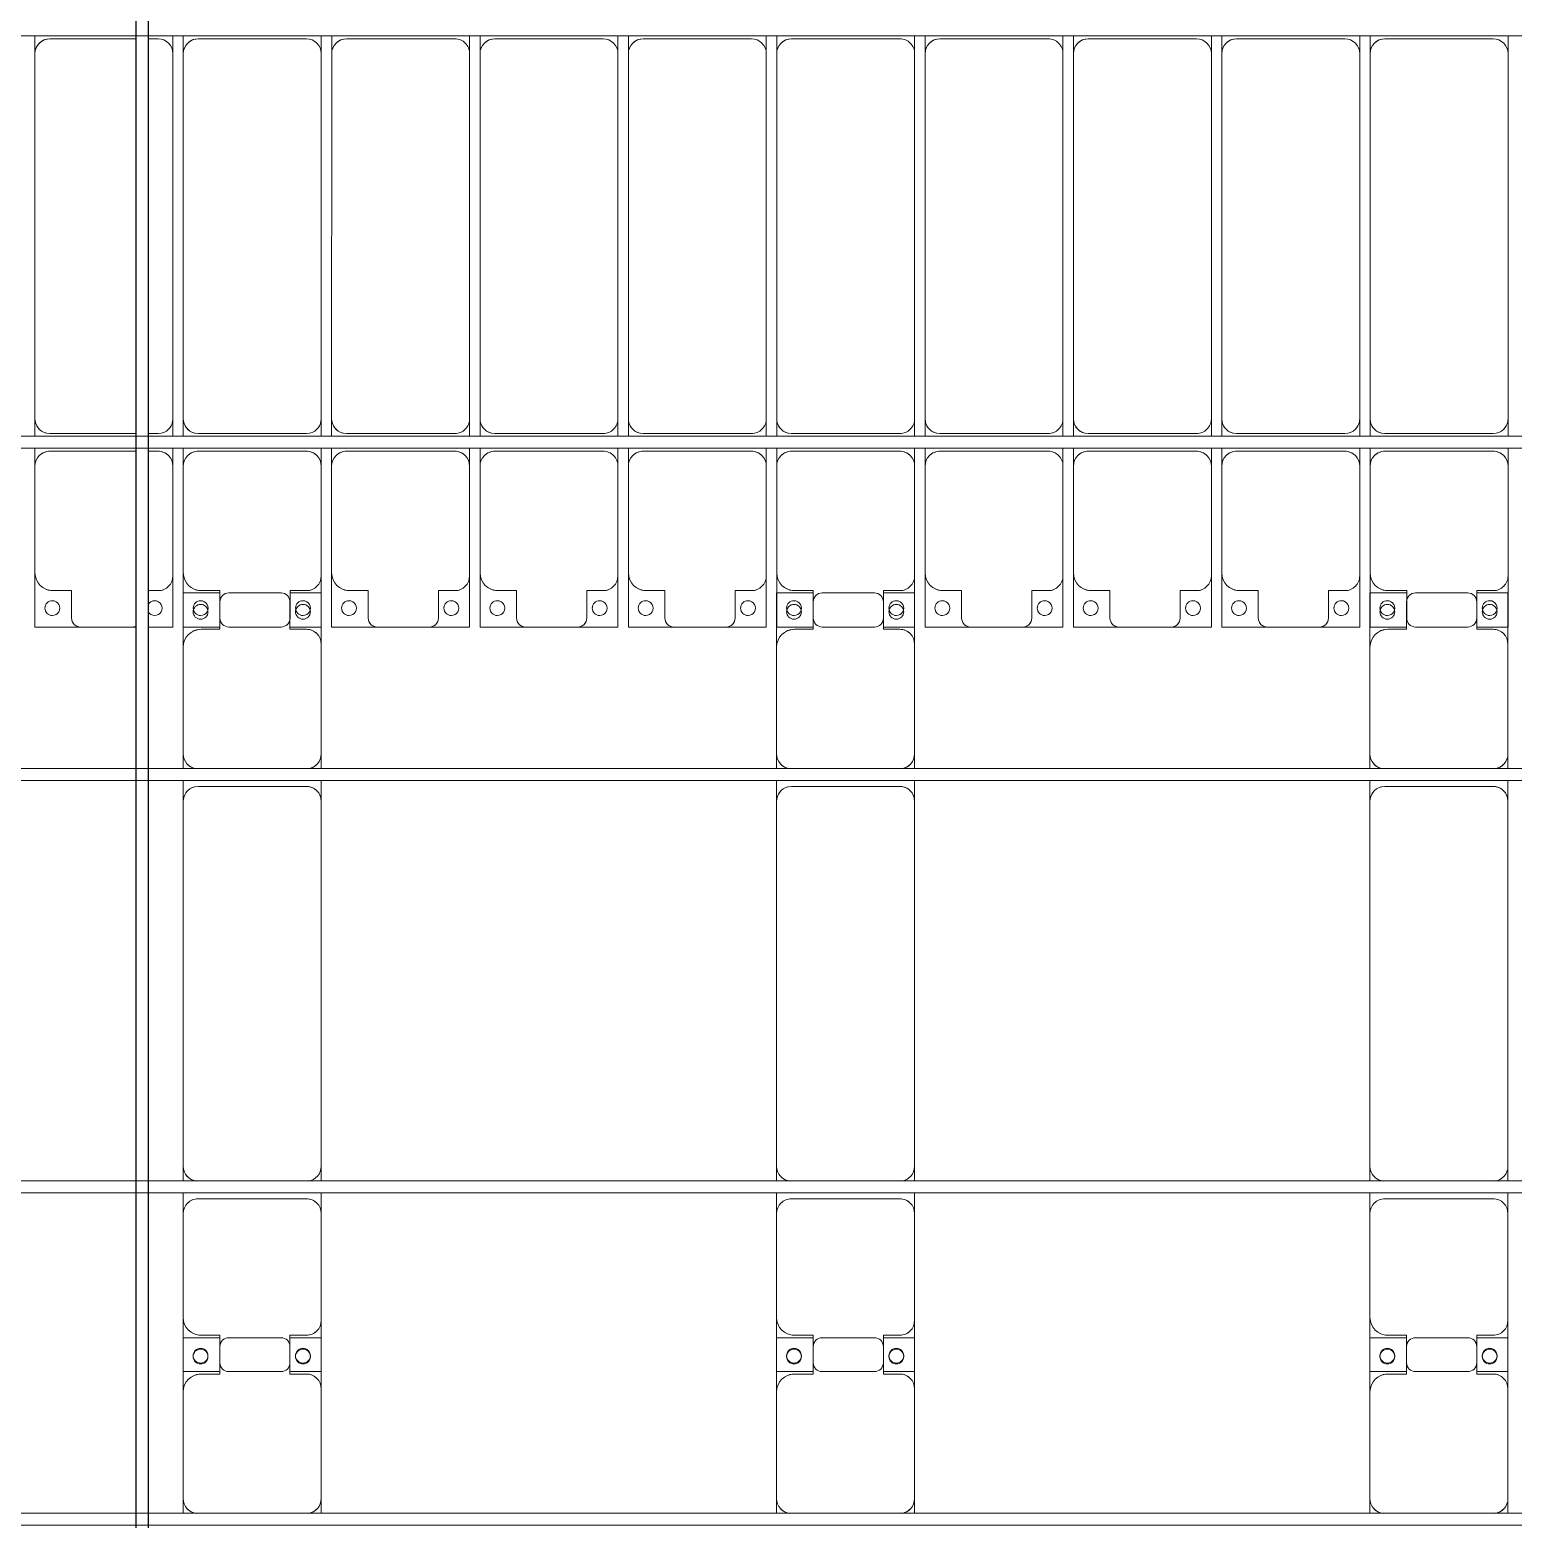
# Model space of a CAD drawing. Header units: millimetres. Extents: x -147246 to 112336, y -213734 to -86506.
# Drawn here: x -104865 to -99865, y -135865 to -130845 of the extents above; entities that cross this region are included whole.
import ezdxf

# ---------------------------------------------------------------- set-up
doc = ezdxf.new("R2010")
doc.units = ezdxf.units.MM
doc.layers.add('A-GENM', color=13, linetype='Continuous', lineweight=9)
doc.layers.add('S-BEAM', color=12, linetype='Continuous', lineweight=9)

# ---------------------------------------------------------------- blocks, each defined once
blk = doc.blocks.new('Dải phao đi lại kèm đỡ invester - DẢI PHAO ĐI LẠI-14853-BỐ TRÍ KHUNG KẾT CẤU BÈ PIN 05')
at = {"layer": 'A-GENM', "color": 7}
for p, q in [((35258.4, 620.3), (35258.4, 680.8)), ((35598.9, 670.3), (35308.4, 670.3)), ((35673.4, 670.3), (35639.8, 670.3)), ((35723.4, 680.8), (35723.4, 620.3)), ((35758.4, 620.3), (35758.4, 680.8)), ((36173.4, 670.3), (35808.4, 670.3)), ((36223.4, 680.8), (36223.4, 620.3)), ((36258.4, 620.3), (36258.4, 680.8)), ((36673.4, 670.3), (36308.4, 670.3)), ((36723.4, 680.8), (36723.4, 620.3)), ((36758.4, 620.3), (36758.4, 680.8)), ((37173.4, 670.3), (36808.4, 670.3)), ((37223.4, 680.8), (37223.4, 620.3)), ((37258.4, 620.3), (37258.4, 680.8)), ((37673.4, 670.3), (37308.4, 670.3)), ((37723.4, 680.8), (37723.4, 620.3)), ((37758.4, 620.3), (37758.4, 680.8)), ((38173.4, 670.3), (37808.4, 670.3)), ((38223.4, 680.8), (38223.4, 620.3)), ((38258.4, 620.3), (38258.4, 680.8)), ((38673.4, 670.3), (38308.4, 670.3)), ((38723.4, 680.8), (38723.4, 620.3)), ((38758.4, 620.3), (38758.4, 680.8)), ((39173.4, 670.3), (38808.4, 670.3)), ((39223.4, 680.8), (39223.4, 620.3)), ((39258.4, 620.3), (39258.4, 680.8)), ((39673.4, 670.3), (39308.4, 670.3)), ((39723.4, 680.8), (39723.4, 620.3)), ((39758.4, 620.3), (39758.4, 680.8)), ((40173.4, 670.3), (39808.4, 670.3)), ((40223.4, 680.8), (40223.4, 620.3)), ((35258.4, 620.3), (35258.4, -610.3)), ((35723.4, -610.3), (35723.4, 620.3)), ((35758.4, 620.3), (35758.4, -610.3)), ((36223.4, -610.3), (36223.4, 620.3)), ((36258.4, 620.3), (36258.4, -610.3)), ((36723.4, -610.3), (36723.4, 620.3)), ((36758.4, 620.3), (36758.4, -610.3)), ((37223.4, -610.3), (37223.4, 620.3)), ((37258.4, 620.3), (37258.4, -610.3)), ((37723.4, -610.3), (37723.4, 620.3)), ((37758.4, 620.3), (37758.4, -610.3)), ((38223.4, -610.3), (38223.4, 620.3)), ((38258.4, 620.3), (38258.4, -610.3)), ((38723.4, -610.3), (38723.4, 620.3)), ((38758.4, 620.3), (38758.4, -610.3)), ((39223.4, -610.3), (39223.4, 620.3)), ((39258.4, 620.3), (39258.4, -610.3)), ((39723.4, -610.3), (39723.4, 620.3)), ((39758.4, 620.3), (39758.4, -610.3)), ((40223.4, -610.3), (40223.4, 620.3)), ((35258.4, -669.2), (35258.4, -610.3)), ((35723.4, -610.3), (35723.4, -669.2)), ((35758.4, -669.2), (35758.4, -610.3)), ((36223.4, -610.3), (36223.4, -669.2)), ((36258.4, -669.2), (36258.4, -610.3)), ((36723.4, -610.3), (36723.4, -669.2)), ((36758.4, -669.2), (36758.4, -610.3)), ((37223.4, -610.3), (37223.4, -669.2)), ((37258.4, -669.2), (37258.4, -610.3)), ((37723.4, -610.3), (37723.4, -669.2)), ((37758.4, -669.2), (37758.4, -610.3)), ((38223.4, -610.3), (38223.4, -669.2)), ((38258.4, -669.2), (38258.4, -610.3)), ((38723.4, -610.3), (38723.4, -669.2)), ((38758.4, -669.2), (38758.4, -610.3)), ((39223.4, -610.3), (39223.4, -669.2)), ((39258.4, -669.2), (39258.4, -610.3)), ((39723.4, -610.3), (39723.4, -669.2)), ((39758.4, -669.2), (39758.4, -610.3)), ((40223.4, -610.3), (40223.4, -669.2)), ((35308.4, -660.3), (35598.9, -660.3)), ((35639.8, -660.3), (35673.4, -660.3)), ((35808.4, -660.3), (36173.4, -660.3)), ((36308.4, -660.3), (36673.4, -660.3)), ((36808.4, -660.3), (37173.4, -660.3)), ((37308.4, -660.3), (37673.4, -660.3)), ((37808.4, -660.3), (38173.4, -660.3)), ((38308.4, -660.3), (38673.4, -660.3)), ((38808.4, -660.3), (39173.4, -660.3)), ((39308.4, -660.3), (39673.4, -660.3)), ((39808.4, -660.3), (40173.4, -660.3)), ((35258.4, -769.7), (35258.4, -709.2)), ((35598.9, -719.7), (35308.4, -719.7)), ((35673.4, -719.7), (35639.8, -719.7)), ((35723.4, -709.2), (35723.4, -769.7)), ((35758.4, -769.7), (35758.4, -709.2)), ((36173.4, -719.7), (35808.4, -719.7)), ((36223.4, -709.2), (36223.4, -769.7)), ((36258.4, -769.7), (36258.4, -709.2)), ((36673.4, -719.7), (36308.4, -719.7)), ((36723.4, -709.2), (36723.4, -769.7)), ((36758.4, -769.7), (36758.4, -709.2)), ((37173.4, -719.7), (36808.4, -719.7)), ((37223.4, -709.2), (37223.4, -769.7)), ((37258.4, -769.7), (37258.4, -709.2)), ((37673.4, -719.7), (37308.4, -719.7)), ((37723.4, -709.2), (37723.4, -769.7)), ((37758.4, -769.7), (37758.4, -709.2)), ((38173.4, -719.7), (37808.4, -719.7)), ((38223.4, -709.2), (38223.4, -769.7)), ((38258.4, -769.7), (38258.4, -709.2)), ((38673.4, -719.7), (38308.4, -719.7)), ((38723.4, -709.2), (38723.4, -769.7)), ((38758.4, -769.7), (38758.4, -709.2)), ((39173.4, -719.7), (38808.4, -719.7)), ((39223.4, -709.2), (39223.4, -769.7)), ((39258.4, -769.7), (39258.4, -709.2)), ((39673.4, -719.7), (39308.4, -719.7)), ((39723.4, -709.2), (39723.4, -769.7)), ((39758.4, -769.7), (39758.4, -709.2)), ((40173.4, -719.7), (39808.4, -719.7)), ((40223.4, -709.2), (40223.4, -769.7)), ((35258.4, -769.7), (35258.4, -1129.7)), ((35723.4, -1139.7), (35723.4, -769.7)), ((35758.4, -769.7), (35758.4, -1129.7)), ((36223.4, -1139.7), (36223.4, -769.7)), ((36258.4, -769.7), (36258.4, -1129.7)), ((36723.4, -1139.7), (36723.4, -769.7)), ((36758.4, -769.7), (36758.4, -1129.7)), ((37223.4, -1139.7), (37223.4, -769.7)), ((37258.4, -769.7), (37258.4, -1129.7)), ((37723.4, -1139.7), (37723.4, -769.7)), ((37758.4, -769.7), (37758.4, -1129.7)), ((38223.4, -1139.7), (38223.4, -769.7)), ((38258.4, -769.7), (38258.4, -1129.7)), ((38723.4, -1139.7), (38723.4, -769.7)), ((38758.4, -769.7), (38758.4, -1129.7)), ((39223.4, -1139.7), (39223.4, -769.7)), ((39258.4, -769.7), (39258.4, -1129.7)), ((39723.4, -1139.7), (39723.4, -769.7)), ((39758.4, -769.7), (39758.4, -1129.7)), ((40223.4, -1139.7), (40223.4, -769.7)), ((35258.4, -1312.2), (35258.4, -1129.7)), ((35723.4, -1139.7), (35723.4, -1312.2)), ((35758.4, -1312.2), (35758.4, -1129.7)), ((36223.4, -1139.7), (36223.4, -1312.2)), ((36258.4, -1312.2), (36258.4, -1129.7)), ((36723.4, -1139.7), (36723.4, -1312.2)), ((36758.4, -1312.2), (36758.4, -1129.7)), ((37223.4, -1139.7), (37223.4, -1312.2)), ((37258.4, -1312.2), (37258.4, -1129.7)), ((37723.4, -1139.7), (37723.4, -1312.2)), ((37758.4, -1312.2), (37758.4, -1129.7)), ((38223.4, -1139.7), (38223.4, -1312.2)), ((38258.4, -1312.2), (38258.4, -1129.7)), ((38723.4, -1139.7), (38723.4, -1312.2)), ((38758.4, -1312.2), (38758.4, -1129.7)), ((39223.4, -1139.7), (39223.4, -1312.2)), ((39258.4, -1312.2), (39258.4, -1129.7)), ((39723.4, -1139.7), (39723.4, -1312.2)), ((39758.4, -1312.2), (39758.4, -1129.7)), ((40223.4, -1139.7), (40223.4, -1312.2)), ((35318.4, -1189.7), (35381.8, -1189.7)), ((35381.8, -1189.7), (35381.8, -1282.2)), ((35639.8, -1189.7), (35673.4, -1189.7)), ((35818.4, -1189.7), (35881.8, -1189.7)), ((35881.8, -1189.7), (35881.8, -1282.2)), ((36118.2, -1282.2), (36118.2, -1189.7)), ((36118.2, -1189.7), (36173.4, -1189.7)), ((36318.4, -1189.7), (36381.8, -1189.7)), ((36381.8, -1189.7), (36381.8, -1282.2)), ((36618.2, -1282.2), (36618.2, -1189.7)), ((36618.2, -1189.7), (36673.4, -1189.7)), ((36818.4, -1189.7), (36881.8, -1189.7)), ((36881.8, -1189.7), (36881.8, -1282.2)), ((37118.2, -1282.2), (37118.2, -1189.7)), ((37118.2, -1189.7), (37173.4, -1189.7)), ((37318.4, -1189.7), (37381.8, -1189.7)), ((37381.8, -1189.7), (37381.8, -1282.2)), ((37618.2, -1282.2), (37618.2, -1189.7)), ((37618.2, -1189.7), (37673.4, -1189.7)), ((37818.4, -1189.7), (37881.8, -1189.7)), ((37881.8, -1189.7), (37881.8, -1282.2)), ((38118.2, -1282.2), (38118.2, -1189.7)), ((38118.2, -1189.7), (38173.4, -1189.7)), ((38318.4, -1189.7), (38381.8, -1189.7)), ((38381.8, -1189.7), (38381.8, -1282.2)), ((38618.2, -1282.2), (38618.2, -1189.7)), ((38618.2, -1189.7), (38673.4, -1189.7)), ((38818.4, -1189.7), (38881.8, -1189.7)), ((38881.8, -1189.7), (38881.8, -1282.2)), ((39118.2, -1282.2), (39118.2, -1189.7)), ((39118.2, -1189.7), (39173.4, -1189.7)), ((39318.4, -1189.7), (39381.8, -1189.7)), ((39381.8, -1189.7), (39381.8, -1282.2)), ((39618.2, -1282.2), (39618.2, -1189.7)), ((39618.2, -1189.7), (39673.4, -1189.7)), ((39818.4, -1189.7), (39881.8, -1189.7)), ((39881.8, -1189.7), (39881.8, -1282.2)), ((40118.2, -1282.2), (40118.2, -1189.7)), ((40118.2, -1189.7), (40173.4, -1189.7)), ((35411.8, -1312.2), (35258.4, -1312.2)), ((35411.8, -1312.2), (35588.2, -1312.2)), ((35598.9, -1312.2), (35588.2, -1312.2)), ((35723.4, -1312.2), (35639.8, -1312.2)), ((35881.6, -1312.2), (35758.4, -1312.2)), ((35911.8, -1312.2), (36088.2, -1312.2)), ((36223.4, -1312.2), (36118, -1312.2)), ((36411.8, -1312.2), (36258.4, -1312.2)), ((36411.8, -1312.2), (36588.2, -1312.2)), ((36723.4, -1312.2), (36588.2, -1312.2)), ((36911.8, -1312.2), (36758.4, -1312.2)), ((36911.8, -1312.2), (37088.2, -1312.2)), ((37223.4, -1312.2), (37088.2, -1312.2)), ((37411.8, -1312.2), (37258.4, -1312.2)), ((37411.8, -1312.2), (37588.2, -1312.2)), ((37723.4, -1312.2), (37588.2, -1312.2)), ((37881.6, -1312.2), (37758.4, -1312.2)), ((37911.8, -1312.2), (38088.2, -1312.2)), ((38223.4, -1312.2), (38118, -1312.2)), ((38411.8, -1312.2), (38258.4, -1312.2)), ((38411.8, -1312.2), (38588.2, -1312.2)), ((38723.4, -1312.2), (38588.2, -1312.2)), ((38911.8, -1312.2), (38758.4, -1312.2)), ((38911.8, -1312.2), (39088.2, -1312.2)), ((39223.4, -1312.2), (39088.2, -1312.2)), ((39411.8, -1312.2), (39258.4, -1312.2)), ((39411.8, -1312.2), (39588.2, -1312.2)), ((39723.4, -1312.2), (39588.2, -1312.2)), ((39881.6, -1312.2), (39758.4, -1312.2)), ((39911.8, -1312.2), (40088.2, -1312.2)), ((40223.4, -1312.2), (40118, -1312.2))]:
    blk.add_line(p, q, dxfattribs=at)
for centre, radius, start, end in [((35308.4, 620.3), 50, 90, 180), ((35308.4, 620.3), 50, 90, 165), ((35673.4, 620.3), 50, 0, 90), ((35673.4, 620.3), 50, 0, 90), ((35808.4, 620.3), 50, 90, 180), ((35808.4, 620.3), 50, 90, 165), ((36173.4, 620.3), 50, 0, 90), ((36173.4, 620.3), 50, 0, 90), ((36308.4, 620.3), 50, 90, 180), ((36308.4, 620.3), 50, 90, 165), ((36673.4, 620.3), 50, 360, 90), ((36673.4, 620.3), 50, 360, 90), ((36808.4, 620.3), 50, 90, 180), ((36808.4, 620.3), 50, 90, 165), ((37173.4, 620.3), 50, 0, 90), ((37173.4, 620.3), 50, 0, 90), ((37308.4, 620.3), 50, 90, 180), ((37308.4, 620.3), 50, 90, 165), ((37673.4, 620.3), 50, 0, 90), ((37673.4, 620.3), 50, 0, 90), ((37808.4, 620.3), 50, 90, 180), ((37808.4, 620.3), 50, 90, 165), ((38173.4, 620.3), 50, 360, 90), ((38173.4, 620.3), 50, 360, 90), ((38308.4, 620.3), 50, 90, 180), ((38308.4, 620.3), 50, 90, 165), ((38673.4, 620.3), 50, 360, 90), ((38673.4, 620.3), 50, 360, 90), ((38808.4, 620.3), 50, 90, 180), ((38808.4, 620.3), 50, 90, 165), ((39173.4, 620.3), 50, 0, 90), ((39173.4, 620.3), 50, 0, 90), ((39308.4, 620.3), 50, 90, 180), ((39308.4, 620.3), 50, 90, 165), ((39673.4, 620.3), 50, 0, 90), ((39673.4, 620.3), 50, 0, 90), ((39808.4, 620.3), 50, 90, 180), ((39808.4, 620.3), 50, 90, 165), ((40173.4, 620.3), 50, 0, 90), ((40173.4, 620.3), 50, 0, 90), ((35308.4, -610.3), 50, 180, 270), ((35308.4, -610.3), 50, 180, 255), ((35673.4, -610.3), 50, 270, 360), ((35673.4, -610.3), 50, 315, 0), ((35808.4, -610.3), 50, 180, 270), ((35808.4, -610.3), 50, 180, 255), ((36173.4, -610.3), 50, 270, 360), ((36173.4, -610.3), 50, 315, 0), ((36308.4, -610.3), 50, 180, 270), ((36308.4, -610.3), 50, 180, 255), ((36673.4, -610.3), 50, 270, 0), ((36673.4, -610.3), 50, 315, 0), ((36808.4, -610.3), 50, 180, 270), ((36808.4, -610.3), 50, 180, 255), ((37173.4, -610.3), 50, 270, 0), ((37173.4, -610.3), 50, 315, 0), ((37308.4, -610.3), 50, 180, 270), ((37308.4, -610.3), 50, 180, 255), ((37673.4, -610.3), 50, 270, 0), ((37673.4, -610.3), 50, 315, 0), ((37808.4, -610.3), 50, 180, 270), ((37808.4, -610.3), 50, 180, 255), ((38173.4, -610.3), 50, 270, 0), ((38173.4, -610.3), 50, 315, 0), ((38308.4, -610.3), 50, 180, 270), ((38308.4, -610.3), 50, 180, 255), ((38673.4, -610.3), 50, 270, 0), ((38673.4, -610.3), 50, 315, 0), ((38808.4, -610.3), 50, 180, 270), ((38808.4, -610.3), 50, 180, 220.8997), ((38808.4, -610.3), 50, 225, 255), ((39173.4, -610.3), 50, 270, 0), ((39173.4, -610.3), 50, 315, 0), ((39308.4, -610.3), 50, 180, 270), ((39308.4, -610.3), 50, 180, 255), ((39673.4, -610.3), 50, 270, 360), ((39673.4, -610.3), 50, 315, 0), ((39808.4, -610.3), 50, 180, 270), ((39808.4, -610.3), 50, 180, 255), ((40173.4, -610.3), 50, 270, 360), ((40173.4, -610.3), 50, 315, 0), ((35308.4, -769.7), 50, 90, 180), ((35308.4, -769.7), 50, 90, 135), ((35673.4, -769.7), 50, 0, 90), ((35673.4, -769.7), 50, 45, 90), ((35808.4, -769.7), 50, 90, 180), ((35808.4, -769.7), 50, 90, 135), ((36173.4, -769.7), 50, 0, 90), ((36173.4, -769.7), 50, 45, 90), ((36308.4, -769.7), 50, 90, 180), ((36308.4, -769.7), 50, 90, 135), ((36673.4, -769.7), 50, 0, 90), ((36673.4, -769.7), 50, 45, 90), ((36808.4, -769.7), 50, 90, 180), ((36808.4, -769.7), 50, 90, 135), ((37173.4, -769.7), 50, 360, 90), ((37173.4, -769.7), 50, 45, 90), ((37308.4, -769.7), 50, 90, 180), ((37308.4, -769.7), 50, 90, 135), ((37673.4, -769.7), 50, 0, 90), ((37673.4, -769.7), 50, 45, 90), ((37808.4, -769.7), 50, 90, 180), ((37808.4, -769.7), 50, 90, 135), ((38173.4, -769.7), 50, 0, 90), ((38173.4, -769.7), 50, 45, 90), ((38308.4, -769.7), 50, 90, 180), ((38308.4, -769.7), 50, 90, 135), ((38673.4, -769.7), 50, 360, 90), ((38673.4, -769.7), 50, 45, 90), ((38808.4, -769.7), 50, 90, 180), ((38808.4, -769.7), 50, 90, 135), ((39173.4, -769.7), 50, 0, 90), ((39173.4, -769.7), 50, 45, 90), ((39308.4, -769.7), 50, 90, 180), ((39308.4, -769.7), 50, 90, 135), ((39673.4, -769.7), 50, 0, 90), ((39673.4, -769.7), 50, 45, 90), ((39808.4, -769.7), 50, 90, 180), ((39808.4, -769.7), 50, 90, 135), ((40173.4, -769.7), 50, 0, 90), ((40173.4, -769.7), 50, 45, 90), ((35318.4, -1129.7), 60, 180, 270), ((35673.4, -1139.7), 50, 270, 360), ((35818.4, -1129.7), 60, 180, 270), ((36173.4, -1139.7), 50, 270, 360), ((36318.4, -1129.7), 60, 180, 270), ((36673.4, -1139.7), 50, 270, 360), ((36818.4, -1129.7), 60, 180, 270), ((37173.4, -1139.7), 50, 270, 360), ((37318.4, -1129.7), 60, 180, 270), ((37673.4, -1139.7), 50, 270, 360), ((37818.4, -1129.7), 60, 180, 270), ((38173.4, -1139.7), 50, 270, 360), ((38318.4, -1129.7), 60, 180, 270), ((38673.4, -1139.7), 50, 270, 360), ((38818.4, -1129.7), 60, 180, 270), ((39173.4, -1139.7), 50, 270, 360), ((39318.4, -1129.7), 60, 180, 270), ((39673.4, -1139.7), 50, 270, 0), ((39818.4, -1129.7), 60, 180, 270), ((40173.4, -1139.7), 50, 270, 0), ((35318.4, -1129.7), 60, 240, 270), ((35673.4, -1139.7), 50, 270, 315), ((35818.4, -1129.7), 60, 240, 270), ((36173.4, -1139.7), 50, 270, 315), ((36318.4, -1129.7), 60, 240, 270), ((36673.4, -1139.7), 50, 270, 315), ((36818.4, -1129.7), 60, 240, 270), ((37173.4, -1139.7), 50, 270, 315), ((37318.4, -1129.7), 60, 240, 270), ((37673.4, -1139.7), 50, 270, 315), ((37818.4, -1129.7), 60, 240, 270), ((38173.4, -1139.7), 50, 270, 315), ((38318.4, -1129.7), 60, 240, 270), ((38673.4, -1139.7), 50, 270, 315), ((38818.4, -1129.7), 60, 240, 270), ((39173.4, -1139.7), 50, 270, 315), ((39318.4, -1129.7), 60, 240, 270), ((39673.4, -1139.7), 50, 270, 315), ((39818.4, -1129.7), 60, 240, 270), ((40173.4, -1139.7), 50, 270, 315), ((35316.8, -1248.6), 25, 90, 270), ((35316.8, -1248.6), 25, 270, 90), ((35661.8, -1248.6), 25, 90, 150), ((35661.8, -1248.6), 25, 270, 90), ((35816.8, -1248.6), 25, 90, 270), ((35816.8, -1248.6), 25, 270, 90), ((36161.8, -1248.6), 25, 90, 270), ((36161.8, -1248.6), 25, 270, 90), ((36316.8, -1248.6), 25, 90, 270), ((36316.8, -1248.6), 25, 270, 90), ((36661.8, -1248.6), 25, 90, 270), ((36661.8, -1248.6), 25, 165, 180), ((36661.8, -1248.6), 25, 270, 90), ((36816.8, -1248.6), 25, 90, 270), ((36816.8, -1248.6), 25, 270, 90), ((37161.8, -1248.6), 25, 90, 270), ((37161.8, -1248.6), 25, 165, 180), ((37161.8, -1248.6), 25, 270, 90), ((37316.8, -1248.6), 25, 90, 270), ((37316.8, -1248.6), 25, 270, 90), ((37661.8, -1248.6), 25, 90, 270), ((37661.8, -1248.6), 25, 165, 180), ((37661.8, -1248.6), 25, 270, 90), ((37816.8, -1248.6), 25, 90, 270), ((37816.8, -1248.6), 25, 270, 90), ((38161.8, -1248.6), 25, 90, 270), ((38161.8, -1248.6), 25, 270, 90), ((38316.8, -1248.6), 25, 90, 270), ((38316.8, -1248.6), 25, 270, 90), ((38661.8, -1248.6), 25, 90, 270), ((38661.8, -1248.6), 25, 165, 180), ((38661.8, -1248.6), 25, 270, 90), ((38816.8, -1248.6), 25, 90, 270), ((38816.8, -1248.6), 25, 270, 90), ((39161.8, -1248.6), 25, 90, 270), ((39161.8, -1248.6), 25, 165, 180), ((39161.8, -1248.6), 25, 270, 90), ((39316.8, -1248.6), 25, 90, 270), ((39316.8, -1248.6), 25, 270, 90), ((39661.8, -1248.6), 25, 90, 270), ((39661.8, -1248.6), 25, 165, 180), ((39661.8, -1248.6), 25, 270, 90), ((39816.8, -1248.6), 25, 90, 270), ((39816.8, -1248.6), 25, 270, 90), ((40161.8, -1248.6), 25, 90, 270), ((40161.8, -1248.6), 25, 270, 90), ((35411.8, -1282.2), 30, 180, 270), ((35411.8, -1282.2), 30, 210, 270), ((35661.8, -1248.6), 25, 210, 270), ((35911.8, -1282.2), 30, 180, 270), ((36088.2, -1282.2), 30, 270, 0), ((36411.8, -1282.2), 30, 180, 270), ((36411.8, -1282.2), 30, 210, 270), ((36588.2, -1282.2), 30, 270, 360), ((36588.2, -1282.2), 30, 270, 330), ((36911.8, -1282.2), 30, 180, 270), ((36911.8, -1282.2), 30, 210, 270), ((37088.2, -1282.2), 30, 270, 360), ((37088.2, -1282.2), 30, 270, 330), ((37411.8, -1282.2), 30, 180, 270), ((37411.8, -1282.2), 30, 210, 270), ((37588.2, -1282.2), 30, 270, 360), ((37588.2, -1282.2), 30, 270, 330), ((37911.8, -1282.2), 30, 180, 270), ((38088.2, -1282.2), 30, 270, 360), ((38411.8, -1282.2), 30, 180, 270), ((38411.8, -1282.2), 30, 210, 270), ((38588.2, -1282.2), 30, 270, 360), ((38588.2, -1282.2), 30, 270, 330), ((38911.8, -1282.2), 30, 180, 270), ((38911.8, -1282.2), 30, 210, 270), ((39088.2, -1282.2), 30, 270, 360), ((39088.2, -1282.2), 30, 270, 330), ((39411.8, -1282.2), 30, 180, 270), ((39411.8, -1282.2), 30, 210, 270), ((39588.2, -1282.2), 30, 270, 0), ((39588.2, -1282.2), 30, 270, 330), ((39911.8, -1282.2), 30, 180, 270), ((40088.2, -1282.2), 30, 270, 0), ((35588.2, -1282.2), 30, 270, 291.0681), ((35588.2, -1282.2), 30, 270, 291.0681)]:
    blk.add_arc(centre, radius, start, end, dxfattribs=at)
blk = doc.blocks.new('Dầm C52 - Dầm C52-18775-BỐ TRÍ KHUNG KẾT CẤU BÈ PIN 05')
at = {"layer": 'S-BEAM', "color": 1}
blk.add_line((-74474.3, 20), (74474.3, 20), dxfattribs=at)
blk = doc.blocks.new('Dầm C52 - Dầm C52-18776-BỐ TRÍ KHUNG KẾT CẤU BÈ PIN 05')
at = {"layer": 'S-BEAM', "color": 1}
for p, q in [((-74474.3, 20), (74474.3, 20)), ((74474.3, -20), (-74474.3, -20))]:
    blk.add_line(p, q, dxfattribs=at)
blk = doc.blocks.new('Dầm C52 - Dầm C52-18777-BỐ TRÍ KHUNG KẾT CẤU BÈ PIN 05')
at = {"layer": 'S-BEAM', "color": 1}
for p, q in [((-74474.3, 20), (74474.3, 20)), ((74474.3, -20), (-74474.3, -20))]:
    blk.add_line(p, q, dxfattribs=at)
blk = doc.blocks.new('Dầm C52 - Hộp 40x60-38180-BỐ TRÍ KHUNG KẾT CẤU BÈ PIN 05')
at = {"layer": 'S-BEAM', "color": 3, "lineweight": 25}
for p, q in [((-38419.7, 20), (38419.7, 20)), ((38419.7, -20), (-38419.7, -20))]:
    blk.add_line(p, q, dxfattribs=at)
blk = doc.blocks.new('Dai phao do pin - DẢI PHAO ĐỠ PIN-36380-BỐ TRÍ KHUNG KẾT CẤU BÈ PIN 05')
at = {"layer": 'A-GENM', "color": 7}
for p, q in [((30840.5, 241.6), (30889.7, 241.6)), ((31249.7, 241.6), (30889.7, 241.6)), ((31249.7, 241.6), (31432.2, 241.6)), ((31317.8, 241.6), (31500.3, 241.6)), ((31317.8, 118.2), (31317.8, 241.6)), ((31432.2, 241.6), (31432.2, 118.2)), ((31850.3, 241.6), (31500.3, 241.6)), ((31850.3, 241.6), (31920.5, 241.6)), ((31960.5, 241.6), (32009.7, 241.6)), ((33240.3, 241.6), (32009.7, 241.6)), ((33240.3, 241.6), (33310.5, 241.6)), ((33350.5, 241.6), (33399.7, 241.6)), ((33759.7, 241.6), (33399.7, 241.6)), ((33759.7, 241.6), (33942.2, 241.6)), ((33942.2, 241.6), (33942.2, 118)), ((31309.7, 118.2), (31309.7, 181.6)), ((31440.3, 181.6), (31440.3, 118.2)), ((31900.3, -173.4), (31900.3, 191.6)), ((33290.3, -173.4), (33290.3, 191.6)), ((33819.7, 118.2), (33819.7, 181.6)), ((31402.2, 118.2), (31309.7, 118.2)), ((31440.3, 118.2), (31347.8, 118.2)), ((33912.2, 118.2), (33819.7, 118.2)), ((31317.8, 88.2), (31317.8, -88.2)), ((31432.2, -88.2), (31432.2, 88.2)), ((33942.2, -88.2), (33942.2, 88.2)), ((31309.7, -173.4), (31309.7, -118.2)), ((31309.7, -118.2), (31402.2, -118.2)), ((31317.8, -223.4), (31317.8, -118.2)), ((31347.8, -118.2), (31440.3, -118.2)), ((31432.2, -118.2), (31432.2, -223.4)), ((31440.3, -118.2), (31440.3, -173.4)), ((33819.7, -173.4), (33819.7, -118.2)), ((33819.7, -118.2), (33912.2, -118.2)), ((33942.2, -118.4), (33942.2, -223.4)), ((30889.7, -223.4), (30840.5, -223.4)), ((30889.7, -223.4), (31259.7, -223.4)), ((31432.2, -223.4), (31259.7, -223.4)), ((31490.3, -223.4), (31317.8, -223.4)), ((31490.3, -223.4), (31850.3, -223.4)), ((31920.5, -223.4), (31850.3, -223.4)), ((32009.7, -223.4), (31960.5, -223.4)), ((32009.7, -223.4), (33240.3, -223.4)), ((33310.5, -223.4), (33240.3, -223.4)), ((33399.7, -223.4), (33350.5, -223.4)), ((33399.7, -223.4), (33769.7, -223.4)), ((33942.2, -223.4), (33769.7, -223.4))]:
    blk.add_line(p, q, dxfattribs=at)
for centre, radius, start, end in [((30889.7, 191.6), 50, 90, 173.0595), ((30889.7, 191.6), 50, 135, 173.0595), ((31249.7, 181.6), 60, 360, 90), ((31249.7, 181.6), 60, 360, 30), ((31368.6, 183.2), 25, 360, 180), ((31371.4, 183.2), 25, 0, 180), ((31500.3, 181.6), 60, 90, 180), ((31500.3, 181.6), 60, 150, 180), ((31850.3, 191.6), 50, 0, 90), ((31850.3, 191.6), 50, 0, 45), ((32009.7, 191.6), 50, 90, 173.0595), ((32009.7, 191.6), 50, 105, 173.0595), ((33240.3, 191.6), 50, 360, 90), ((33240.3, 191.6), 50, 15, 90), ((33399.7, 191.6), 50, 90, 173.0595), ((33399.7, 191.6), 50, 135, 173.0595), ((33759.7, 181.6), 60, 360, 90), ((33759.7, 181.6), 60, 360, 30), ((33878.6, 183.2), 25, 0, 180), ((31368.6, 183.2), 25, 180, 360), ((31371.4, 183.2), 25, 180, 0), ((33878.6, 183.2), 25, 180, 0), ((31347.8, 88.2), 30, 90, 180), ((31402.2, 88.2), 30, 0, 90), ((33912.2, 88.2), 30, 360, 90), ((31347.8, -88.2), 30, 180, 270), ((31402.2, -88.2), 30, 270, 0), ((33912.2, -88.2), 30, 270, 360), ((31368.6, -161.8), 25, 360, 180), ((31371.4, -161.8), 25, 360, 180), ((33878.6, -161.8), 25, 0, 180), ((30889.7, -173.4), 50, 186.9405, 270), ((30889.7, -173.4), 50, 186.9405, 225), ((31259.7, -173.4), 50, 270, 360), ((31259.7, -173.4), 50, 315, 0), ((31368.6, -161.8), 25, 180, 360), ((31371.4, -161.8), 25, 180, 0), ((31490.3, -173.4), 50, 180, 270), ((31490.3, -173.4), 50, 180, 225), ((31850.3, -173.4), 50, 270, 0), ((31850.3, -173.4), 50, 315, 0), ((32009.7, -173.4), 50, 186.9405, 270), ((32009.7, -173.4), 50, 186.9405, 270), ((33240.3, -173.4), 50, 270, 0), ((33240.3, -173.4), 50, 285, 0), ((33399.7, -173.4), 50, 186.9405, 270), ((33399.7, -173.4), 50, 186.9405, 225), ((33769.7, -173.4), 50, 270, 360), ((33769.7, -173.4), 50, 315, 360), ((33878.6, -161.8), 25, 180, 0)]:
    blk.add_arc(centre, radius, start, end, dxfattribs=at)
blk = doc.blocks.new('Dai phao do pin - DẢI PHAO ĐỠ PIN-36411-BỐ TRÍ KHUNG KẾT CẤU BÈ PIN 05')
at = {"layer": 'A-GENM', "color": 7}
for p, q in [((30840.5, 241.6), (30889.7, 241.6)), ((31249.7, 241.6), (30889.7, 241.6)), ((31249.7, 241.6), (31432.2, 241.6)), ((31317.8, 241.6), (31500.3, 241.6)), ((31317.8, 118.2), (31317.8, 241.6)), ((31432.2, 241.6), (31432.2, 118.2)), ((31850.3, 241.6), (31500.3, 241.6)), ((31850.3, 241.6), (31920.5, 241.6)), ((31960.5, 241.6), (32009.7, 241.6)), ((33240.3, 241.6), (32009.7, 241.6)), ((33240.3, 241.6), (33310.5, 241.6)), ((33350.5, 241.6), (33399.7, 241.6)), ((33759.7, 241.6), (33399.7, 241.6)), ((33759.7, 241.6), (33942.2, 241.6)), ((33942.2, 241.6), (33942.2, 118)), ((31309.7, 118.2), (31309.7, 181.6)), ((31440.3, 181.6), (31440.3, 118.2)), ((31900.3, -173.4), (31900.3, 191.6)), ((33290.3, -173.4), (33290.3, 191.6)), ((33819.7, 118.2), (33819.7, 181.6)), ((31402.2, 118.2), (31309.7, 118.2)), ((31440.3, 118.2), (31347.8, 118.2)), ((33912.2, 118.2), (33819.7, 118.2)), ((31317.8, 88.2), (31317.8, -88.2)), ((31432.2, -88.2), (31432.2, 88.2)), ((33942.2, -88.2), (33942.2, 88.2)), ((31309.7, -173.4), (31309.7, -118.2)), ((31309.7, -118.2), (31402.2, -118.2)), ((31317.8, -223.4), (31317.8, -118.2)), ((31347.8, -118.2), (31440.3, -118.2)), ((31432.2, -118.2), (31432.2, -223.4)), ((31440.3, -118.2), (31440.3, -173.4)), ((33819.7, -173.4), (33819.7, -118.2)), ((33819.7, -118.2), (33912.2, -118.2)), ((33942.2, -118.4), (33942.2, -223.4)), ((30889.7, -223.4), (30840.5, -223.4)), ((30889.7, -223.4), (31259.7, -223.4)), ((31432.2, -223.4), (31259.7, -223.4)), ((31490.3, -223.4), (31317.8, -223.4)), ((31490.3, -223.4), (31850.3, -223.4)), ((31920.5, -223.4), (31850.3, -223.4)), ((32009.7, -223.4), (31960.5, -223.4)), ((32009.7, -223.4), (33240.3, -223.4)), ((33310.5, -223.4), (33240.3, -223.4)), ((33399.7, -223.4), (33350.5, -223.4)), ((33399.7, -223.4), (33769.7, -223.4)), ((33942.2, -223.4), (33769.7, -223.4))]:
    blk.add_line(p, q, dxfattribs=at)
for centre, radius, start, end in [((30889.7, 191.6), 50, 90, 173.0595), ((30889.7, 191.6), 50, 135, 173.0595), ((31249.7, 181.6), 60, 360, 90), ((31249.7, 181.6), 60, 360, 30), ((31368.6, 183.2), 25, 360, 180), ((31371.4, 183.2), 25, 0, 180), ((31500.3, 181.6), 60, 90, 180), ((31500.3, 181.6), 60, 150, 180), ((31850.3, 191.6), 50, 0, 90), ((31850.3, 191.6), 50, 0, 45), ((32009.7, 191.6), 50, 90, 173.0595), ((32009.7, 191.6), 50, 105, 173.0595), ((33240.3, 191.6), 50, 360, 90), ((33240.3, 191.6), 50, 15, 90), ((33399.7, 191.6), 50, 90, 173.0595), ((33399.7, 191.6), 50, 135, 173.0595), ((33759.7, 181.6), 60, 360, 90), ((33759.7, 181.6), 60, 360, 30), ((33878.6, 183.2), 25, 0, 180), ((31368.6, 183.2), 25, 180, 360), ((31371.4, 183.2), 25, 180, 0), ((33878.6, 183.2), 25, 180, 0), ((31347.8, 88.2), 30, 90, 180), ((31402.2, 88.2), 30, 0, 90), ((33912.2, 88.2), 30, 360, 90), ((31347.8, -88.2), 30, 180, 270), ((31402.2, -88.2), 30, 270, 0), ((33912.2, -88.2), 30, 270, 360), ((31368.6, -161.8), 25, 360, 180), ((31371.4, -161.8), 25, 360, 180), ((33878.6, -161.8), 25, 0, 180), ((30889.7, -173.4), 50, 186.9405, 270), ((30889.7, -173.4), 50, 186.9405, 225), ((31259.7, -173.4), 50, 270, 360), ((31259.7, -173.4), 50, 315, 0), ((31368.6, -161.8), 25, 180, 360), ((31371.4, -161.8), 25, 180, 0), ((31490.3, -173.4), 50, 180, 270), ((31490.3, -173.4), 50, 180, 225), ((31850.3, -173.4), 50, 270, 0), ((31850.3, -173.4), 50, 315, 0), ((32009.7, -173.4), 50, 186.9405, 270), ((32009.7, -173.4), 50, 186.9405, 270), ((33240.3, -173.4), 50, 270, 0), ((33240.3, -173.4), 50, 285, 0), ((33399.7, -173.4), 50, 186.9405, 270), ((33399.7, -173.4), 50, 186.9405, 225), ((33769.7, -173.4), 50, 270, 360), ((33769.7, -173.4), 50, 315, 360), ((33878.6, -161.8), 25, 180, 0)]:
    blk.add_arc(centre, radius, start, end, dxfattribs=at)
blk = doc.blocks.new('Dai phao do pin - DẢI PHAO ĐỠ PIN-36442-BỐ TRÍ KHUNG KẾT CẤU BÈ PIN 05')
at = {"layer": 'A-GENM', "color": 7}
for p, q in [((30840.5, 241.6), (30889.7, 241.6)), ((31249.7, 241.6), (30889.7, 241.6)), ((31249.7, 241.6), (31432.2, 241.6)), ((31317.8, 241.6), (31500.3, 241.6)), ((31317.8, 118.2), (31317.8, 241.6)), ((31432.2, 241.6), (31432.2, 118.2)), ((31850.3, 241.6), (31500.3, 241.6)), ((31850.3, 241.6), (31920.5, 241.6)), ((31960.5, 241.6), (32009.7, 241.6)), ((33240.3, 241.6), (32009.7, 241.6)), ((33240.3, 241.6), (33310.5, 241.6)), ((33350.5, 241.6), (33399.7, 241.6)), ((33759.7, 241.6), (33399.7, 241.6)), ((33759.7, 241.6), (33942.2, 241.6)), ((33942.2, 241.6), (33942.2, 118)), ((31309.7, 118.2), (31309.7, 181.6)), ((31440.3, 181.6), (31440.3, 118.2)), ((31900.3, -173.4), (31900.3, 191.6)), ((33290.3, -173.4), (33290.3, 191.6)), ((33819.7, 118.2), (33819.7, 181.6)), ((31402.2, 118.2), (31309.7, 118.2)), ((31440.3, 118.2), (31347.8, 118.2)), ((33912.2, 118.2), (33819.7, 118.2)), ((31317.8, 88.2), (31317.8, -88.2)), ((31432.2, -88.2), (31432.2, 88.2)), ((33942.2, -88.2), (33942.2, 88.2)), ((31309.7, -173.4), (31309.7, -118.2)), ((31309.7, -118.2), (31402.2, -118.2)), ((31317.8, -223.4), (31317.8, -118.2)), ((31347.8, -118.2), (31440.3, -118.2)), ((31432.2, -118.2), (31432.2, -223.4)), ((31440.3, -118.2), (31440.3, -173.4)), ((33819.7, -173.4), (33819.7, -118.2)), ((33819.7, -118.2), (33912.2, -118.2)), ((33942.2, -118.4), (33942.2, -223.4)), ((30889.7, -223.4), (30840.5, -223.4)), ((30889.7, -223.4), (31259.7, -223.4)), ((31432.2, -223.4), (31259.7, -223.4)), ((31490.3, -223.4), (31317.8, -223.4)), ((31490.3, -223.4), (31850.3, -223.4)), ((31920.5, -223.4), (31850.3, -223.4)), ((32009.7, -223.4), (31960.5, -223.4)), ((32009.7, -223.4), (33240.3, -223.4)), ((33310.5, -223.4), (33240.3, -223.4)), ((33399.7, -223.4), (33350.5, -223.4)), ((33399.7, -223.4), (33769.7, -223.4)), ((33942.2, -223.4), (33769.7, -223.4))]:
    blk.add_line(p, q, dxfattribs=at)
for centre, radius, start, end in [((30889.7, 191.6), 50, 90, 173.0595), ((30889.7, 191.6), 50, 135, 173.0595), ((31249.7, 181.6), 60, 360, 90), ((31249.7, 181.6), 60, 360, 30), ((31368.6, 183.2), 25, 360, 180), ((31371.4, 183.2), 25, 0, 180), ((31500.3, 181.6), 60, 90, 180), ((31500.3, 181.6), 60, 150, 180), ((31850.3, 191.6), 50, 0, 90), ((31850.3, 191.6), 50, 0, 45), ((32009.7, 191.6), 50, 90, 173.0595), ((32009.7, 191.6), 50, 105, 173.0595), ((33240.3, 191.6), 50, 360, 90), ((33240.3, 191.6), 50, 15, 90), ((33399.7, 191.6), 50, 90, 173.0595), ((33399.7, 191.6), 50, 135, 173.0595), ((33759.7, 181.6), 60, 360, 90), ((33759.7, 181.6), 60, 360, 30), ((33878.6, 183.2), 25, 0, 180), ((31368.6, 183.2), 25, 180, 360), ((31371.4, 183.2), 25, 180, 0), ((33878.6, 183.2), 25, 180, 0), ((31347.8, 88.2), 30, 90, 180), ((31402.2, 88.2), 30, 0, 90), ((33912.2, 88.2), 30, 360, 90), ((31347.8, -88.2), 30, 180, 270), ((31402.2, -88.2), 30, 270, 0), ((33912.2, -88.2), 30, 270, 360), ((31368.6, -161.8), 25, 360, 180), ((31371.4, -161.8), 25, 360, 180), ((33878.6, -161.8), 25, 0, 180), ((30889.7, -173.4), 50, 186.9405, 270), ((30889.7, -173.4), 50, 186.9405, 225), ((31259.7, -173.4), 50, 270, 360), ((31259.7, -173.4), 50, 315, 0), ((31368.6, -161.8), 25, 180, 360), ((31371.4, -161.8), 25, 180, 0), ((31490.3, -173.4), 50, 180, 270), ((31490.3, -173.4), 50, 180, 225), ((31850.3, -173.4), 50, 270, 0), ((31850.3, -173.4), 50, 315, 0), ((32009.7, -173.4), 50, 186.9405, 270), ((32009.7, -173.4), 50, 186.9405, 270), ((33240.3, -173.4), 50, 270, 0), ((33240.3, -173.4), 50, 285, 0), ((33399.7, -173.4), 50, 186.9405, 270), ((33399.7, -173.4), 50, 186.9405, 225), ((33769.7, -173.4), 50, 270, 360), ((33769.7, -173.4), 50, 315, 360), ((33878.6, -161.8), 25, 180, 0)]:
    blk.add_arc(centre, radius, start, end, dxfattribs=at)
blk = doc.blocks.new('HOBANMONG_BEPIN 5_rvt-1-BỐ TRÍ KHUNG KẾT CẤU BÈ PIN 05')
at = {"layer": 'A-GENM', "color": 3, "lineweight": 25}
for name, p, rotation in [('Dải phao đi lại kèm đỡ invester - DẢI PHAO ĐI LẠI-14853-BỐ TRÍ KHUNG KẾT CẤU BÈ PIN 05', (-140105.4, -131545.4), 359.9997710135151), ('Dai phao do pin - DẢI PHAO ĐỠ PIN-36380-BỐ TRÍ KHUNG KẾT CẤU BÈ PIN 05', (-104105.8, -166685.2), 89.99977101252024), ('Dai phao do pin - DẢI PHAO ĐỠ PIN-36411-BỐ TRÍ KHUNG KẾT CẤU BÈ PIN 05', (-102105.8, -166685.2), 89.99977101252024), ('Dai phao do pin - DẢI PHAO ĐỠ PIN-36442-BỐ TRÍ KHUNG KẾT CẤU BÈ PIN 05', (-100105.8, -166685.2), 89.99977101252024)]:
    blk.add_blockref(name, p, dxfattribs=dict(at, rotation=rotation))
at = {"layer": 'S-BEAM', "color": 3, "lineweight": 25}
for name, p, rotation in [('Dầm C52 - Hộp 40x60-38180-BỐ TRÍ KHUNG KẾT CẤU BÈ PIN 05', (-104485.6, -130974.4), 269.9997710125197), ('Dầm C52 - Dầm C52-18775-BỐ TRÍ KHUNG KẾT CẤU BÈ PIN 05', (-66080, -130844.9), 179.9997710135151), ('Dầm C52 - Dầm C52-18776-BỐ TRÍ KHUNG KẾT CẤU BÈ PIN 05', (-66080, -132234.9), 179.9997710135151), ('Dầm C52 - Dầm C52-18776-BỐ TRÍ KHUNG KẾT CẤU BÈ PIN 05', (-66080, -133354.9), 179.9997710135151), ('Dầm C52 - Dầm C52-18777-BỐ TRÍ KHUNG KẾT CẤU BÈ PIN 05', (-66080, -134744.9), 179.9997710135151), ('Dầm C52 - Dầm C52-18777-BỐ TRÍ KHUNG KẾT CẤU BÈ PIN 05', (-66080, -135864.9), 179.9997710135151)]:
    blk.add_blockref(name, p, dxfattribs=dict(at, rotation=rotation))

msp = doc.modelspace()

# ---------------------------------------------------------------- block references
at = {"lineweight": 5}
msp.add_blockref('HOBANMONG_BEPIN 5_rvt-1-BỐ TRÍ KHUNG KẾT CẤU BÈ PIN 05', (0, 0), dxfattribs=at)

doc.saveas('drawing.dxf')
